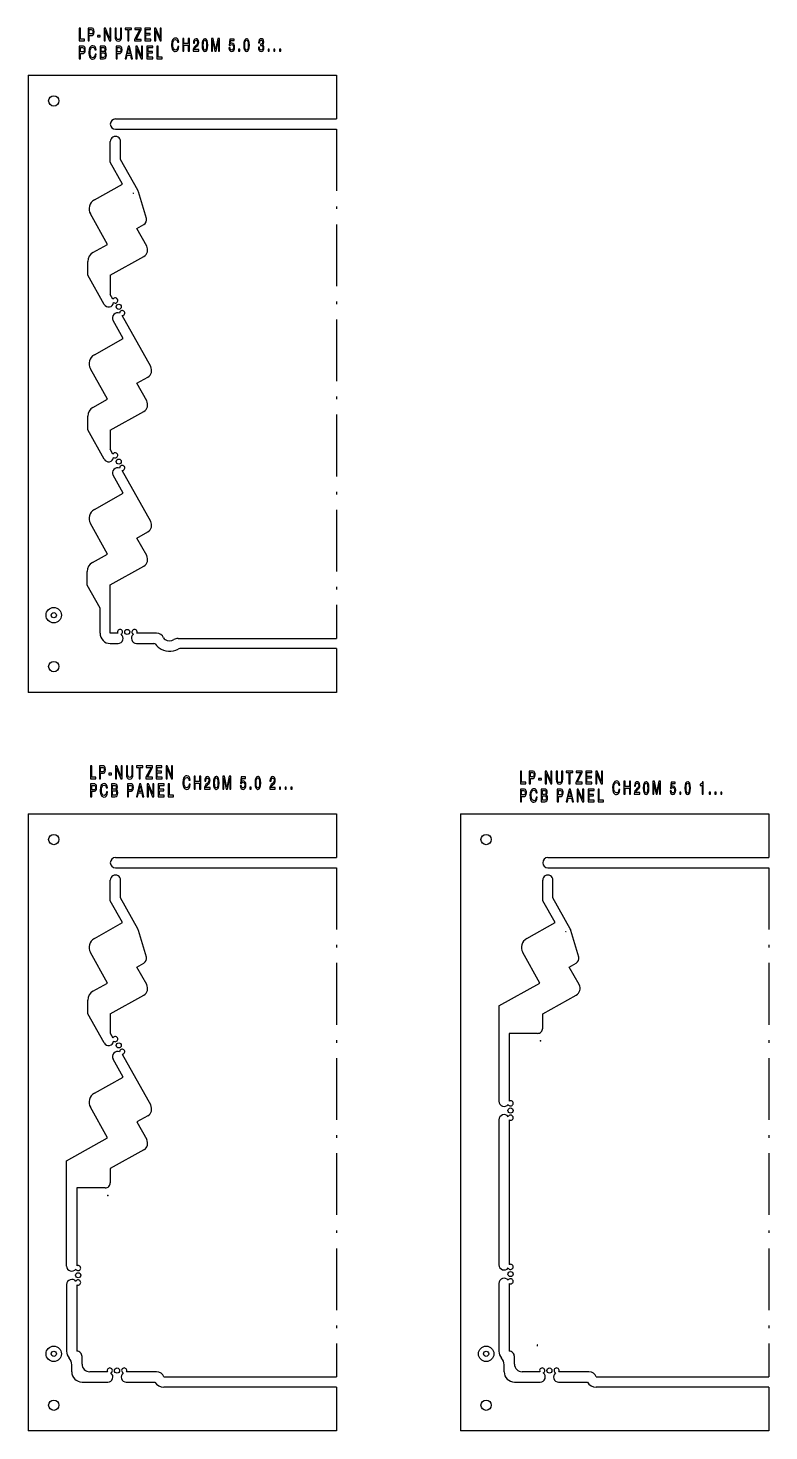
# Model space of a CAD drawing. Extents: x 42 to 318, y 14 to 287.
# Drawn here: x 42.1 to 186.1, y 14.2 to 287 of the extents above; entities that cross this region are included whole.
import ezdxf

# ---------------------------------------------------------------- set-up
doc = ezdxf.new("R2010")
doc.units = 0
doc.linetypes.add('DASHDOT', pattern=[18.5, 12, -3, 0.5, -3])
doc.layers.get('0').update_dxf_attribs({"linetype": 'CONTINUOUS'})

msp = doc.modelspace()

# ---------------------------------------------------------------- linework, layer by layer
at = {"color": 7}
for p, q in [((42.050354, 277.835876), (102.050354, 277.835876)), ((42.050354, 277.835876), (42.050354, 157.835861)), ((59.050354, 269.335876), (102.050354, 269.335876)), ((59.050354, 267.335876), (102.050354, 267.335876)), ((58.050354, 260.947144), (58.050354, 264.935852)), ((60.050354, 261.469025), (60.050354, 264.935852)), ((60.445038, 256.671112), (58.050354, 260.947144)), ((63.419769, 255.452484), (60.050354, 261.469025)), ((54.941765, 253.589127), (60.445038, 256.671112)), ((65.056664, 249.973953), (63.551102, 255.139297)), ((57.496643, 244.933929), (54.174019, 250.866882)), ((63.202866, 248.047455), (64.585236, 248.821625)), ((65.122353, 244.619965), (63.202866, 248.047455)), ((54.67942, 243.356201), (57.496643, 244.933929)), ((53.65667, 238.954361), (53.65667, 241.611206)), ((58.050354, 238.940247), (64.546539, 242.578308)), ((56.837173, 233.275146), (53.65667, 238.954361)), ((58.050354, 238.940247), (58.050354, 235.202026)), ((58.56604, 234.281189), (58.050354, 235.202026)), ((60.556625, 226.633606), (58.596214, 230.134155)), ((65.903549, 221.179123), (60.357338, 231.082611)), ((54.941765, 223.489136), (60.556625, 226.633606)), ((57.496643, 214.833923), (54.174019, 220.766891)), ((63.202866, 217.947464), (65.327736, 219.137451)), ((65.122353, 214.519974), (63.202866, 217.947464)), ((54.67942, 213.256195), (57.496643, 214.833923)), ((53.65667, 208.85437), (53.65667, 211.511215)), ((58.050354, 208.840256), (64.546539, 212.478302)), ((56.837173, 203.175156), (53.65667, 208.85437)), ((58.050354, 208.840256), (58.050354, 205.10202)), ((58.56604, 204.181198), (58.050354, 205.10202)), ((60.556625, 196.5336), (58.596214, 200.034164)), ((65.903549, 191.079132), (60.357338, 200.982605)), ((54.941765, 193.38913), (60.556625, 196.5336)), ((57.496643, 184.733917), (54.174019, 190.666901)), ((63.202866, 187.847473), (65.327736, 189.037445)), ((65.122353, 184.419983), (63.202866, 187.847473)), ((54.567833, 183.093704), (57.496643, 184.733917)), ((53.545074, 178.691864), (53.545074, 181.348724)), ((58.050354, 178.740265), (64.546539, 182.378296)), ((56.050354, 174.218384), (53.545074, 178.691864)), ((58.050354, 169.335861), (58.050354, 178.740265)), ((56.050354, 169.335861), (56.050354, 174.218384)), ((59.517342, 169.335861), (58.050354, 169.335861)), ((67.050354, 169.335861), (63.183365, 169.335861)), ((58.050354, 167.335861), (59.550354, 167.335861)), ((63.150352, 167.335861), (66.485413, 167.335861)), ((71.232666, 168.335861), (102.050354, 168.335861)), ((102.050354, 166.335861), (71.574348, 166.335861)), ((102.050354, 157.835861), (42.050354, 157.835861)), ((42.050346, 134.215271), (102.050346, 134.215271)), ((42.050346, 134.215271), (42.050346, 14.215263)), ((126.138229, 134.215271), (186.138229, 134.215271)), ((126.138229, 134.215271), (126.138229, 14.215263)), ((59.050346, 125.715263), (102.050346, 125.715263)), ((143.138229, 125.715263), (186.138229, 125.715263)), ((59.050346, 123.715263), (102.050346, 123.715263)), ((143.138229, 123.715263), (186.138229, 123.715263)), ((58.050346, 117.326523), (58.050346, 121.315262)), ((60.050346, 117.848419), (60.050346, 121.315262)), ((142.138229, 117.326523), (142.138229, 121.315262)), ((144.138229, 117.848419), (144.138229, 121.315262)), ((60.44503, 113.050507), (58.050346, 117.326523)), ((63.419765, 111.831879), (60.050346, 117.848419)), ((144.532913, 113.050507), (142.138229, 117.326523)), ((147.507645, 111.831879), (144.138229, 117.848419)), ((54.941765, 109.968521), (60.44503, 113.050507)), ((139.029648, 109.968521), (144.532913, 113.050507)), ((65.056656, 106.353348), (63.551098, 111.518692)), ((149.144531, 106.353348), (147.638977, 111.518692)), ((57.496639, 101.313316), (54.174015, 107.246292)), ((141.584518, 101.313316), (138.261902, 107.246292)), ((63.202862, 104.426865), (64.585228, 105.201027)), ((65.122345, 100.999374), (63.202862, 104.426865)), ((147.290741, 104.426865), (148.673111, 105.201027)), ((149.210236, 100.999374), (147.290741, 104.426865)), ((54.67942, 99.735596), (57.496639, 101.313316)), ((133.638229, 96.863174), (141.584518, 101.313316)), ((58.050346, 95.319656), (64.546539, 98.957695)), ((142.138229, 95.319656), (148.634415, 98.957695)), ((53.656662, 95.333755), (53.656662, 97.990608)), ((133.638229, 96.863174), (133.638229, 78.318924)), ((56.837173, 89.654549), (53.656662, 95.333755)), ((58.050346, 95.319656), (58.050346, 91.581421)), ((142.138229, 92.518929), (142.138229, 95.319656)), ((58.050346, 91.581421), (58.566032, 90.660591)), ((141.138229, 91.518929), (135.638229, 91.518929)), ((135.638229, 91.518929), (135.638229, 78.351936)), ((60.35733, 87.461998), (65.903549, 77.558525)), ((60.556622, 83.012993), (58.59621, 86.513565)), ((54.941765, 79.868523), (60.556622, 83.012993)), ((57.496639, 71.213318), (54.174015, 77.146286)), ((65.327728, 75.516846), (63.202862, 74.326859)), ((63.202862, 74.326859), (65.122345, 70.899368)), ((133.638229, 74.718925), (133.638229, 46.515263)), ((135.638229, 74.685913), (135.638229, 46.548279)), ((49.550346, 66.763176), (57.496639, 71.213318)), ((64.546539, 68.857697), (58.050346, 65.21965)), ((49.550346, 46.281418), (49.550346, 66.763176)), ((58.050346, 65.21965), (58.050346, 62.481419)), ((57.050346, 61.481419), (51.550346, 61.481419)), ((51.550346, 61.481419), (51.550346, 46.31443)), ((49.550346, 42.681419), (49.550346, 29.715263)), ((51.550346, 42.648407), (51.550346, 29.715263)), ((133.638229, 42.915264), (133.638229, 29.715263)), ((135.638229, 42.882248), (135.638229, 29.715263)), ((52.550346, 27.215263), (52.550346, 28.715263)), ((136.638229, 27.215263), (136.638229, 28.715263)), ((50.550346, 25.715263), (50.550346, 27.069511)), ((57.517334, 25.715263), (54.050346, 25.715263)), ((67.050346, 25.715263), (61.183357, 25.715263)), ((68.464561, 24.715263), (102.050346, 24.715263)), ((134.638229, 25.715263), (134.638229, 27.069511)), ((141.605225, 25.715263), (138.138229, 25.715263)), ((151.138229, 25.715263), (145.27124, 25.715263)), ((152.552444, 24.715263), (186.138229, 24.715263)), ((52.550346, 23.715263), (57.550346, 23.715263)), ((61.150345, 23.715263), (66.732513, 23.715263)), ((102.050346, 22.715263), (68.464561, 22.715263)), ((136.638229, 23.715263), (141.638229, 23.715263)), ((145.23822, 23.715263), (150.820389, 23.715263)), ((186.138229, 22.715263), (152.552444, 22.715263)), ((102.050346, 14.215263), (42.050346, 14.215263)), ((186.138229, 14.215263), (126.138229, 14.215263))]:
    msp.add_line(p, q, dxfattribs=at)
at = {"color": 7, "linetype": 'DASHDOT'}
for p, q in [((102.050354, 277.835876), (102.050354, 269.335876)), ((102.050354, 267.335876), (102.050354, 168.335861)), ((102.050354, 166.335861), (102.050354, 157.835861)), ((102.050346, 134.215271), (102.050346, 125.715263)), ((186.138229, 134.215271), (186.138229, 125.715263)), ((102.050346, 123.715263), (102.050346, 24.715263)), ((186.138229, 123.715263), (186.138229, 24.715263)), ((102.050346, 22.715263), (102.050346, 14.215263)), ((186.138229, 22.715263), (186.138229, 14.215263))]:
    msp.add_line(p, q, dxfattribs=at)
at = {"color": 7}
for points in [[(52.019104, 284.50647), (53.051964, 284.50647), (53.051964, 284.822876), (52.242851, 284.822876), (52.242851, 287.00647), (52.019104, 287.00647)], [(53.728249, 284.50647), (53.949738, 284.50647), (53.949738, 285.560028), (54.284229, 285.560028), (54.505718, 285.573914), (54.682003, 285.660858), (54.83569, 285.911194), (54.889931, 286.283234), (54.874111, 286.488403), (54.83569, 286.66571), (54.770145, 286.808289), (54.684265, 286.912598), (54.517017, 286.989075), (54.327171, 287.00647), (53.728249, 287.00647)], [(53.949738, 285.862518), (53.949738, 286.7005), (54.336212, 286.7005), (54.483116, 286.676147), (54.58482, 286.606598), (54.645844, 286.477966), (54.666183, 286.283234), (54.645844, 286.078094), (54.582561, 285.949432), (54.474075, 285.879913), (54.320389, 285.862518)], [(56.854988, 284.50647), (57.065174, 284.50647), (57.065174, 286.5336), (57.126198, 286.349304), (57.901405, 284.50647), (58.140976, 284.50647), (58.140976, 287.00647), (57.930786, 287.00647), (57.930786, 284.97934), (57.856205, 285.191437), (57.096817, 287.00647), (56.854988, 287.00647)], [(58.977726, 285.455719), (59.013889, 285.007172), (59.12915, 284.690765), (59.319, 284.502991), (59.587948, 284.43692), (59.872719, 284.502991), (60.080647, 284.694244), (60.207214, 285.010651), (60.250153, 285.455719), (60.250153, 287.00647), (60.028664, 287.00647), (60.028664, 285.45224), (60.001545, 285.14624), (59.924702, 284.934143), (59.795876, 284.805481), (59.612808, 284.763763), (59.427483, 284.805481), (59.29866, 284.930664), (59.221817, 285.14624), (59.199215, 285.45224), (59.199215, 287.00647), (58.977726, 287.00647)], [(61.448521, 284.50647), (61.670006, 284.50647), (61.670006, 286.703979), (62.183048, 286.703979), (62.183048, 287.00647), (60.935482, 287.00647), (60.935482, 286.703979), (61.448521, 286.703979)], [(62.768929, 284.50647), (64.018753, 284.50647), (64.018753, 284.812439), (63.044659, 284.812439), (64.018753, 286.693542), (64.018753, 287.00647), (62.834473, 287.00647), (62.834473, 286.710907), (63.763367, 286.710907), (62.768929, 284.788116)], [(64.731201, 284.50647), (65.908707, 284.50647), (65.908707, 284.819397), (64.950432, 284.819397), (64.950432, 285.657379), (65.818306, 285.657379), (65.818306, 285.949432), (64.950432, 285.949432), (64.950432, 286.697021), (65.890625, 286.697021), (65.890625, 287.00647), (64.731201, 287.00647)], [(66.673134, 284.50647), (66.883324, 284.50647), (66.883324, 286.5336), (66.944344, 286.349304), (67.719559, 284.50647), (67.959122, 284.50647), (67.959122, 287.00647), (67.74894, 287.00647), (67.74894, 284.97934), (67.674355, 285.191437), (66.914963, 287.00647), (66.673134, 287.00647)], [(55.557178, 285.288818), (56.104118, 285.288818), (56.104118, 285.563507), (55.557178, 285.563507)], [(71.15593, 283.434845), (71.115242, 283.14624), (71.018059, 282.927185), (70.873413, 282.788116), (70.692612, 282.739441), (70.480164, 282.80896), (70.317436, 283.010651), (70.211212, 283.330536), (70.175049, 283.751251), (70.208954, 284.182404), (70.310654, 284.502289), (70.473381, 284.7005), (70.69487, 284.77002), (70.862114, 284.73526), (70.995461, 284.63443), (71.08812, 284.474487), (71.142365, 284.255432), (71.359337, 284.255432), (71.293793, 284.592712), (71.15593, 284.850006), (70.957039, 285.013428), (70.703911, 285.07254), (70.536659, 285.048187), (70.389755, 284.982117), (70.152451, 284.724823), (70.001022, 284.321503), (69.949043, 283.792969), (69.960342, 283.487), (69.998764, 283.21579), (70.145668, 282.791595), (70.249634, 282.638611), (70.376198, 282.527344), (70.518585, 282.461273), (70.681305, 282.43692), (70.952515, 282.50647), (71.167229, 282.704651), (71.309608, 283.021088), (71.370636, 283.434845)], [(72.130547, 282.50647), (72.352028, 282.50647), (72.352028, 283.678223), (73.195045, 283.678223), (73.195045, 282.50647), (73.416534, 282.50647), (73.416534, 285.00647), (73.195045, 285.00647), (73.195045, 283.980743), (72.352028, 283.980743), (72.352028, 285.00647), (72.130547, 285.00647)], [(74.160622, 282.50647), (75.23642, 282.50647), (75.23642, 282.805481), (74.386627, 282.805481), (74.431831, 282.961975), (74.510933, 283.101044), (74.764061, 283.351379), (74.897408, 283.455719), (75.04657, 283.605225), (75.152794, 283.779083), (75.213821, 283.980743), (75.23642, 284.217194), (75.197998, 284.509247), (75.094032, 284.738739), (74.929047, 284.884766), (74.718857, 284.93692), (74.501892, 284.877808), (74.336906, 284.714386), (74.230682, 284.450134), (74.194519, 284.102448), (74.194519, 284.060699), (74.400192, 284.060699), (74.400192, 284.088531), (74.420532, 284.324982), (74.48381, 284.49881), (74.580994, 284.610077), (74.709824, 284.648346), (74.838646, 284.617035), (74.938087, 284.526642), (74.999107, 284.391022), (75.021713, 284.220642), (74.962952, 283.92511), (74.791183, 283.702576), (74.657837, 283.591309), (74.436348, 283.372253), (74.280403, 283.139282), (74.190002, 282.864594), (74.160622, 282.527344)], [(75.908188, 283.685181), (75.942085, 283.139282), (76.046051, 282.749878), (76.215561, 282.513428), (76.450607, 282.43692), (76.683395, 282.513428), (76.855164, 282.749878), (76.959122, 283.139282), (76.995285, 283.685181), (76.959122, 284.2276), (76.855164, 284.617035), (76.683395, 284.853485), (76.574913, 284.916077), (76.450607, 284.93692), (76.215561, 284.856964), (76.046051, 284.617035), (75.942085, 284.2276)], [(76.125153, 283.685181), (76.143234, 284.109406), (76.199738, 284.411896), (76.301437, 284.589233), (76.450607, 284.651825), (76.59977, 284.589233), (76.701477, 284.411896), (76.75798, 284.109406), (76.776054, 283.685181), (76.75798, 283.257507), (76.701477, 282.958496), (76.59977, 282.777679), (76.450607, 282.722046), (76.301437, 282.777679), (76.199738, 282.958496), (76.140976, 283.257507)], [(77.949562, 284.637909), (77.985725, 284.418854), (78.394798, 282.50647), (78.602722, 282.50647), (79.020844, 284.418854), (79.059265, 284.637909), (79.059265, 282.50647), (79.273972, 282.50647), (79.273972, 285.00647), (78.957558, 285.00647), (78.539444, 283.094086), (78.503281, 282.888947), (78.464859, 283.094086), (78.062569, 285.00647), (77.746155, 285.00647), (77.746155, 282.50647), (77.949562, 282.50647)], [(81.128281, 283.135803), (81.178009, 282.847229), (81.291008, 282.628174), (81.453735, 282.489075), (81.659401, 282.43692), (81.887672, 282.499512), (82.063957, 282.669891), (82.179222, 282.941101), (82.219902, 283.288818), (82.18148, 283.615662), (82.072998, 283.865997), (81.905754, 284.029419), (81.686523, 284.088531), (81.517014, 284.046814), (81.383675, 283.932068), (81.446953, 284.582275), (82.134018, 284.582275), (82.134018, 284.867401), (81.297791, 284.867401), (81.173485, 283.58783), (81.354294, 283.58783), (81.485374, 283.751251), (81.652618, 283.810364), (81.797272, 283.772125), (81.905754, 283.664337), (81.975815, 283.493958), (82.000671, 283.271423), (81.973557, 283.052368), (81.903488, 282.881989), (81.792747, 282.7742), (81.65036, 282.735962), (81.530579, 282.760284), (81.437912, 282.840271), (81.37011, 282.965454), (81.336212, 283.135803)], [(84.00415, 283.685181), (84.038055, 283.139282), (84.142014, 282.749878), (84.311523, 282.513428), (84.54657, 282.43692), (84.779358, 282.513428), (84.951126, 282.749878), (85.055092, 283.139282), (85.091255, 283.685181), (85.055092, 284.2276), (84.951126, 284.617035), (84.779358, 284.853485), (84.670876, 284.916077), (84.54657, 284.93692), (84.311523, 284.856964), (84.142014, 284.617035), (84.038055, 284.2276)], [(84.221123, 283.685181), (84.239197, 284.109406), (84.2957, 284.411896), (84.397408, 284.589233), (84.54657, 284.651825), (84.69574, 284.589233), (84.79744, 284.411896), (84.853943, 284.109406), (84.872025, 283.685181), (84.853943, 283.257507), (84.79744, 282.958496), (84.69574, 282.777679), (84.54657, 282.722046), (84.397408, 282.777679), (84.2957, 282.958496), (84.236938, 283.257507)], [(86.83934, 283.264465), (86.83934, 283.24707), (86.875504, 282.909821), (86.98172, 282.655975), (87.148972, 282.496033), (87.368195, 282.43692), (87.603249, 282.492554), (87.779533, 282.649017), (87.89254, 282.888947), (87.93322, 283.205353), (87.915138, 283.410492), (87.867676, 283.577393), (87.786316, 283.706055), (87.677826, 283.799927), (87.824738, 283.987701), (87.874458, 284.286713), (87.840561, 284.557922), (87.74337, 284.763062), (87.582909, 284.891724), (87.368195, 284.93692), (87.164795, 284.881287), (87.00885, 284.724823), (86.909401, 284.477966), (86.875504, 284.154602), (86.875504, 284.137207), (87.076645, 284.137207), (87.094727, 284.359741), (87.15123, 284.519684), (87.246155, 284.617035), (87.379501, 284.651825), (87.497025, 284.623993), (87.585167, 284.550964), (87.637146, 284.43277), (87.657486, 284.272827), (87.637146, 284.09549), (87.578384, 283.980743), (87.476685, 283.914673), (87.336555, 283.897278), (87.268753, 283.900757), (87.268753, 283.626068), (87.38176, 283.633026), (87.524147, 283.601746), (87.628113, 283.51828), (87.691391, 283.38269), (87.713989, 283.205353), (87.689133, 283.003693), (87.625847, 282.854187), (87.519623, 282.760284), (87.38176, 282.729004), (87.239372, 282.763763), (87.135406, 282.864594), (87.06987, 283.034973), (87.045006, 283.264465)], [(52.019104, 281.00647), (52.240593, 281.00647), (52.240593, 282.060028), (52.575085, 282.060028), (52.796574, 282.073914), (52.972858, 282.160858), (53.126545, 282.411194), (53.180786, 282.783234), (53.164967, 282.988403), (53.126545, 283.16571), (53.061001, 283.308289), (52.975121, 283.412598), (52.807873, 283.489075), (52.618027, 283.50647), (52.019104, 283.50647)], [(52.240593, 282.362518), (52.240593, 283.2005), (52.627068, 283.2005), (52.773972, 283.176147), (52.875675, 283.106598), (52.936699, 282.977966), (52.957039, 282.783234), (52.936699, 282.578094), (52.873417, 282.449432), (52.764931, 282.379913), (52.611244, 282.362518)], [(55.079777, 281.934845), (55.039097, 281.64624), (54.941914, 281.427185), (54.797268, 281.288116), (54.616463, 281.239441), (54.404015, 281.30896), (54.241287, 281.510651), (54.135063, 281.830536), (54.098904, 282.251251), (54.132805, 282.682404), (54.234509, 283.002289), (54.397232, 283.2005), (54.618721, 283.27002), (54.785969, 283.23526), (54.919312, 283.13443), (55.011974, 282.974487), (55.066219, 282.755432), (55.283188, 282.755432), (55.217644, 283.092712), (55.079777, 283.350006), (54.88089, 283.513428), (54.627762, 283.57254), (54.460514, 283.548187), (54.31361, 283.482117), (54.076302, 283.224823), (53.924877, 282.821503), (53.872894, 282.292969), (53.884193, 281.987), (53.922615, 281.71579), (54.069519, 281.291595), (54.173485, 281.138611), (54.300049, 281.027344), (54.442436, 280.961273), (54.60516, 280.93692), (54.876369, 281.00647), (55.09108, 281.204651), (55.233463, 281.521088), (55.294487, 281.934845)], [(56.054398, 281.00647), (56.743721, 281.00647), (56.974251, 281.058624), (57.146015, 281.211609), (57.254501, 281.44458), (57.292923, 281.754028), (57.270321, 281.976563), (57.209297, 282.1539), (57.112114, 282.282562), (56.983292, 282.35556), (57.082733, 282.442505), (57.157318, 282.564178), (57.200256, 282.713715), (57.21608, 282.89798), (57.182178, 283.162231), (57.087254, 283.353485), (56.929047, 283.468231), (56.70982, 283.50647), (56.054398, 283.50647)], [(56.275883, 282.45639), (56.275883, 283.221344), (56.680439, 283.221344), (56.818302, 283.197021), (56.915489, 283.127472), (56.974251, 283.012726), (56.994591, 282.849304), (56.971989, 282.671967), (56.910969, 282.546814), (56.807003, 282.477264), (56.662357, 282.45639)], [(56.275883, 281.30896), (56.275883, 282.178223), (56.698521, 282.178223), (56.858986, 282.1539), (56.974251, 282.077393), (57.042053, 281.945282), (57.066914, 281.757507), (57.044312, 281.562805), (56.978771, 281.423706), (56.870285, 281.336792), (56.723381, 281.30896)], [(59.169834, 281.00647), (59.391323, 281.00647), (59.391323, 282.060028), (59.725815, 282.060028), (59.947304, 282.073914), (60.123589, 282.160858), (60.277275, 282.411194), (60.331516, 282.783234), (60.315697, 282.988403), (60.277275, 283.16571), (60.211731, 283.308289), (60.125847, 283.412598), (59.958603, 283.489075), (59.768757, 283.50647), (59.169834, 283.50647)], [(59.391323, 282.362518), (59.391323, 283.2005), (59.777794, 283.2005), (59.924702, 283.176147), (60.026405, 283.106598), (60.087425, 282.977966), (60.107769, 282.783234), (60.087425, 282.578094), (60.024147, 282.449432), (59.915661, 282.379913), (59.761974, 282.362518)], [(60.91288, 281.00647), (61.141148, 281.00647), (61.315174, 281.754028), (61.954777, 281.754028), (62.126545, 281.00647), (62.366112, 281.00647), (61.76041, 283.50647), (61.516319, 283.50647)], [(61.382977, 282.046112), (61.638367, 283.148346), (61.889236, 282.046112)], [(63.031097, 281.00647), (63.241287, 281.00647), (63.241287, 283.0336), (63.302307, 282.849304), (64.077515, 281.00647), (64.317085, 281.00647), (64.317085, 283.50647), (64.106903, 283.50647), (64.106903, 281.47934), (64.032318, 281.691437), (63.272926, 283.50647), (63.031097, 283.50647)], [(65.16288, 281.00647), (66.340385, 281.00647), (66.340385, 281.319397), (65.382111, 281.319397), (65.382111, 282.157379), (66.249977, 282.157379), (66.249977, 282.449432), (65.382111, 282.449432), (65.382111, 283.197021), (66.322304, 283.197021), (66.322304, 283.50647), (65.16288, 283.50647)], [(67.107071, 281.00647), (68.139931, 281.00647), (68.139931, 281.322876), (67.330818, 281.322876), (67.330818, 283.50647), (67.107071, 283.50647)], [(83.004677, 282.50647), (83.230682, 282.50647), (83.230682, 282.885468), (83.004677, 282.885468)], [(88.72477, 282.50647), (88.950775, 282.50647), (88.950775, 282.885468), (88.72477, 282.885468)], [(89.844032, 282.50647), (90.070038, 282.50647), (90.070038, 282.885468), (89.844032, 282.885468)], [(90.963295, 282.50647), (91.189301, 282.50647), (91.189301, 282.885468), (90.963295, 282.885468)], [(54.224373, 141.035858), (55.257233, 141.035858), (55.257233, 141.352264), (54.44812, 141.352264), (54.44812, 143.535858), (54.224373, 143.535858)], [(55.933517, 141.035858), (56.155006, 141.035858), (56.155006, 142.089401), (56.489498, 142.089401), (56.710987, 142.103317), (56.887272, 142.190247), (57.040958, 142.440582), (57.0952, 142.812637), (57.07938, 143.017776), (57.040958, 143.195114), (56.975414, 143.337662), (56.889534, 143.441971), (56.722286, 143.518478), (56.53244, 143.535858), (55.933517, 143.535858)], [(56.155006, 142.391907), (56.155006, 143.229874), (56.541481, 143.229874), (56.688385, 143.205536), (56.790089, 143.136002), (56.851112, 143.007339), (56.871452, 142.812637), (56.851112, 142.607483), (56.78783, 142.478836), (56.679344, 142.409286), (56.525658, 142.391907)], [(57.762447, 141.818192), (58.309387, 141.818192), (58.309387, 142.09288), (57.762447, 142.09288)], [(59.060257, 141.035858), (59.270443, 141.035858), (59.270443, 143.062973), (59.331467, 142.878693), (60.106674, 141.035858), (60.346245, 141.035858), (60.346245, 143.535858), (60.136055, 143.535858), (60.136055, 141.508743), (60.061474, 141.72084), (59.302086, 143.535858), (59.060257, 143.535858)], [(61.182995, 141.985092), (61.219158, 141.53656), (61.334419, 141.220139), (61.524269, 141.032379), (61.793217, 140.966324), (62.077988, 141.032379), (62.285915, 141.223618), (62.412483, 141.540024), (62.455421, 141.985092), (62.455421, 143.535858), (62.233932, 143.535858), (62.233932, 141.981613), (62.206814, 141.675629), (62.129971, 141.463531), (62.001144, 141.334885), (61.818077, 141.293167), (61.632751, 141.334885), (61.503929, 141.460052), (61.427086, 141.675629), (61.404484, 141.981613), (61.404484, 143.535858), (61.182995, 143.535858)], [(63.65379, 141.035858), (63.875275, 141.035858), (63.875275, 143.233353), (64.388313, 143.233353), (64.388313, 143.535858), (63.140751, 143.535858), (63.140751, 143.233353), (63.65379, 143.233353)], [(64.974197, 141.035858), (66.224022, 141.035858), (66.224022, 141.341843), (65.249931, 141.341843), (66.224022, 143.222931), (66.224022, 143.535858), (65.039742, 143.535858), (65.039742, 143.240311), (65.968636, 143.240311), (64.974197, 141.317505)], [(66.93647, 141.035858), (68.113976, 141.035858), (68.113976, 141.348785), (67.155701, 141.348785), (67.155701, 142.186768), (68.023575, 142.186768), (68.023575, 142.478836), (67.155701, 142.478836), (67.155701, 143.226395), (68.095894, 143.226395), (68.095894, 143.535858), (66.93647, 143.535858)], [(68.878403, 141.035858), (69.088593, 141.035858), (69.088593, 143.062973), (69.149612, 142.878693), (69.92482, 141.035858), (70.164391, 141.035858), (70.164391, 143.535858), (69.954208, 143.535858), (69.954208, 141.508743), (69.879623, 141.72084), (69.120232, 143.535858), (68.878403, 143.535858)], [(137.812256, 140.035858), (138.845108, 140.035858), (138.845108, 140.352264), (138.036011, 140.352264), (138.036011, 142.535858), (137.812256, 142.535858)], [(139.521393, 140.035858), (139.742889, 140.035858), (139.742889, 141.089401), (140.077377, 141.089401), (140.298874, 141.103317), (140.475159, 141.190247), (140.628845, 141.440582), (140.68309, 141.812637), (140.667267, 142.017776), (140.628845, 142.195114), (140.563293, 142.337662), (140.477417, 142.441971), (140.310165, 142.518478), (140.120316, 142.535858), (139.521393, 142.535858)], [(139.742889, 141.391907), (139.742889, 142.229874), (140.129364, 142.229874), (140.276276, 142.205536), (140.377975, 142.136002), (140.438995, 142.007339), (140.459335, 141.812637), (140.438995, 141.607483), (140.375717, 141.478836), (140.267227, 141.409286), (140.113541, 141.391907)], [(142.648132, 140.035858), (142.858322, 140.035858), (142.858322, 142.062973), (142.919342, 141.878693), (143.694565, 140.035858), (143.934128, 140.035858), (143.934128, 142.535858), (143.723938, 142.535858), (143.723938, 140.508743), (143.649353, 140.72084), (142.889969, 142.535858), (142.648132, 142.535858)], [(144.770874, 140.985092), (144.807037, 140.53656), (144.922302, 140.220139), (145.112152, 140.032379), (145.381104, 139.966324), (145.665878, 140.032379), (145.873795, 140.223618), (146.000366, 140.540024), (146.043304, 140.985092), (146.043304, 142.535858), (145.821823, 142.535858), (145.821823, 140.981613), (145.794693, 140.675629), (145.71785, 140.463531), (145.589035, 140.334885), (145.40596, 140.293167), (145.220642, 140.334885), (145.091812, 140.460052), (145.014969, 140.675629), (144.992371, 140.981613), (144.992371, 142.535858), (144.770874, 142.535858)], [(147.241669, 140.035858), (147.463165, 140.035858), (147.463165, 142.233353), (147.976196, 142.233353), (147.976196, 142.535858), (146.728638, 142.535858), (146.728638, 142.233353), (147.241669, 142.233353)], [(148.562088, 140.035858), (149.811905, 140.035858), (149.811905, 140.341843), (148.837814, 140.341843), (149.811905, 142.222931), (149.811905, 142.535858), (148.627625, 142.535858), (148.627625, 142.240311), (149.556519, 142.240311), (148.562088, 140.317505)], [(150.524353, 140.035858), (151.701859, 140.035858), (151.701859, 140.348785), (150.743591, 140.348785), (150.743591, 141.186768), (151.61145, 141.186768), (151.61145, 141.478836), (150.743591, 141.478836), (150.743591, 142.226395), (151.683777, 142.226395), (151.683777, 142.535858), (150.524353, 142.535858)], [(152.466293, 140.035858), (152.676483, 140.035858), (152.676483, 142.062973), (152.737503, 141.878693), (153.512711, 140.035858), (153.752274, 140.035858), (153.752274, 142.535858), (153.542084, 142.535858), (153.542084, 140.508743), (153.467499, 140.72084), (152.708115, 142.535858), (152.466293, 142.535858)], [(54.224373, 137.535858), (54.445862, 137.535858), (54.445862, 138.589401), (54.780354, 138.589401), (55.001842, 138.603317), (55.178127, 138.690247), (55.331814, 138.940582), (55.386055, 139.312637), (55.370235, 139.517776), (55.331814, 139.695114), (55.26627, 139.837662), (55.180389, 139.941971), (55.013142, 140.018478), (54.823296, 140.035858), (54.224373, 140.035858)], [(54.445862, 138.891907), (54.445862, 139.729874), (54.832336, 139.729874), (54.97924, 139.705536), (55.080944, 139.636002), (55.141968, 139.507339), (55.162308, 139.312637), (55.141968, 139.107483), (55.078686, 138.978836), (54.9702, 138.909286), (54.816513, 138.891907)], [(57.285046, 138.464233), (57.244366, 138.175629), (57.147182, 137.956589), (57.002537, 137.817505), (56.821732, 137.768814), (56.609283, 137.838364), (56.446556, 138.040024), (56.340332, 138.359924), (56.304173, 138.78064), (56.338074, 139.211792), (56.439777, 139.531693), (56.602501, 139.729874), (56.82399, 139.799423), (56.991238, 139.764648), (57.12458, 139.663818), (57.217243, 139.503876), (57.271488, 139.284821), (57.488457, 139.284821), (57.422913, 139.622086), (57.285046, 139.879395), (57.086159, 140.042816), (56.833031, 140.101929), (56.665783, 140.077576), (56.518879, 140.01152), (56.28157, 139.754211), (56.130146, 139.350876), (56.078163, 138.822372), (56.089462, 138.516388), (56.127884, 138.245178), (56.274788, 137.820984), (56.378754, 137.667984), (56.505318, 137.556717), (56.647705, 137.490662), (56.810429, 137.466324), (57.081638, 137.535858), (57.296349, 137.734055), (57.438732, 138.050461), (57.499756, 138.464233)], [(58.259666, 137.535858), (58.94899, 137.535858), (59.17952, 137.588013), (59.351284, 137.740997), (59.45977, 137.973969), (59.498192, 138.283417), (59.47559, 138.505951), (59.414566, 138.683289), (59.317383, 138.811935), (59.18856, 138.884949), (59.288002, 138.971878), (59.362587, 139.093582), (59.405525, 139.243088), (59.421349, 139.427368), (59.387447, 139.691635), (59.292522, 139.882874), (59.134315, 139.997604), (58.915089, 140.035858), (58.259666, 140.035858)], [(58.481152, 138.985794), (58.481152, 139.750732), (58.885708, 139.750732), (59.023571, 139.726395), (59.120758, 139.65686), (59.17952, 139.542114), (59.19986, 139.378693), (59.177258, 139.20137), (59.116238, 139.076187), (59.012272, 139.006653), (58.867626, 138.985794)], [(61.375103, 137.535858), (61.596592, 137.535858), (61.596592, 138.589401), (61.931084, 138.589401), (62.152573, 138.603317), (62.328857, 138.690247), (62.482544, 138.940582), (62.536785, 139.312637), (62.520966, 139.517776), (62.482544, 139.695114), (62.417, 139.837662), (62.331116, 139.941971), (62.163872, 140.018478), (61.974026, 140.035858), (61.375103, 140.035858)], [(61.596592, 138.891907), (61.596592, 139.729874), (61.983063, 139.729874), (62.129971, 139.705536), (62.231674, 139.636002), (62.292694, 139.507339), (62.313038, 139.312637), (62.292694, 139.107483), (62.229416, 138.978836), (62.12093, 138.909286), (61.967243, 138.891907)], [(63.118149, 137.535858), (63.346416, 137.535858), (63.520443, 138.283417), (64.160049, 138.283417), (64.33181, 137.535858), (64.571381, 137.535858), (63.965679, 140.035858), (63.721588, 140.035858)], [(63.588245, 138.5755), (63.843636, 139.677719), (64.094505, 138.5755)], [(65.236366, 137.535858), (65.446556, 137.535858), (65.446556, 139.562973), (65.507576, 139.378693), (66.282791, 137.535858), (66.522354, 137.535858), (66.522354, 140.035858), (66.312164, 140.035858), (66.312164, 138.008743), (66.237587, 138.22084), (65.478195, 140.035858), (65.236366, 140.035858)], [(67.368149, 137.535858), (68.545654, 137.535858), (68.545654, 137.848785), (67.587379, 137.848785), (67.587379, 138.686768), (68.455246, 138.686768), (68.455246, 138.978836), (67.587379, 138.978836), (67.587379, 139.726395), (68.527573, 139.726395), (68.527573, 140.035858), (67.368149, 140.035858)], [(69.31234, 137.535858), (70.3452, 137.535858), (70.3452, 137.852264), (69.536087, 137.852264), (69.536087, 140.035858), (69.31234, 140.035858)], [(73.361198, 139.964233), (73.320511, 139.675629), (73.223328, 139.456589), (73.078682, 139.317505), (72.897881, 139.268814), (72.685432, 139.338364), (72.522705, 139.540024), (72.416481, 139.859924), (72.380318, 140.28064), (72.414223, 140.711792), (72.515923, 141.031693), (72.67865, 141.229874), (72.900139, 141.299423), (73.067383, 141.264648), (73.200729, 141.163818), (73.293396, 141.003876), (73.347633, 140.784821), (73.564606, 140.784821), (73.499062, 141.122086), (73.361198, 141.379395), (73.162308, 141.542816), (72.90918, 141.601929), (72.741928, 141.577576), (72.595024, 141.51152), (72.357719, 141.254211), (72.206291, 140.850876), (72.154312, 140.322372), (72.165611, 140.016388), (72.204033, 139.745178), (72.350937, 139.320984), (72.454903, 139.167984), (72.581467, 139.056717), (72.723854, 138.990662), (72.886574, 138.966324), (73.157784, 139.035858), (73.372498, 139.234055), (73.514877, 139.550461), (73.575905, 139.964233)], [(74.335815, 139.035858), (74.557297, 139.035858), (74.557297, 140.207626), (75.400314, 140.207626), (75.400314, 139.035858), (75.621803, 139.035858), (75.621803, 141.535858), (75.400314, 141.535858), (75.400314, 140.510132), (74.557297, 140.510132), (74.557297, 141.535858), (74.335815, 141.535858)], [(76.365891, 139.035858), (77.441689, 139.035858), (77.441689, 139.334885), (76.591896, 139.334885), (76.6371, 139.491348), (76.716202, 139.630432), (76.96933, 139.880783), (77.102676, 139.985092), (77.251839, 140.134613), (77.358063, 140.308456), (77.41909, 140.510132), (77.441689, 140.746567), (77.403267, 141.038635), (77.299301, 141.268127), (77.134315, 141.414154), (76.924126, 141.466324), (76.707161, 141.407211), (76.542175, 141.24379), (76.435951, 140.979523), (76.399788, 140.631821), (76.399788, 140.590103), (76.605453, 140.590103), (76.605453, 140.61792), (76.625801, 140.854355), (76.689079, 141.028214), (76.786263, 141.139481), (76.915085, 141.177719), (77.043915, 141.146423), (77.143356, 141.05603), (77.204376, 140.920425), (77.226982, 140.750046), (77.168221, 140.454498), (76.996452, 140.231964), (76.863106, 140.120697), (76.641617, 139.901642), (76.485672, 139.668686), (76.395271, 139.393997), (76.365891, 139.056717)], [(78.113457, 140.214584), (78.147354, 139.668686), (78.25132, 139.279251), (78.420822, 139.042816), (78.655876, 138.966324), (78.888664, 139.042816), (79.060432, 139.279251), (79.164391, 139.668686), (79.200554, 140.214584), (79.164391, 140.757004), (79.060432, 141.146423), (78.888664, 141.382874), (78.780182, 141.44545), (78.655876, 141.466324), (78.420822, 141.386353), (78.25132, 141.146423), (78.147354, 140.757004)], [(78.330421, 140.214584), (78.348503, 140.638779), (78.405006, 140.941284), (78.506706, 141.118607), (78.655876, 141.181198), (78.805038, 141.118607), (78.906746, 140.941284), (78.963249, 140.638779), (78.981323, 140.214584), (78.963249, 139.786896), (78.906746, 139.487869), (78.805038, 139.307068), (78.655876, 139.251434), (78.506706, 139.307068), (78.405006, 139.487869), (78.346245, 139.786896)], [(80.154831, 141.167297), (80.190994, 140.948242), (80.600067, 139.035858), (80.807999, 139.035858), (81.226112, 140.948242), (81.264534, 141.167297), (81.264534, 139.035858), (81.47924, 139.035858), (81.47924, 141.535858), (81.162827, 141.535858), (80.744713, 139.623474), (80.708549, 139.418335), (80.670128, 139.623474), (80.267838, 141.535858), (79.951424, 141.535858), (79.951424, 139.035858), (80.154831, 139.035858)], [(83.333549, 139.665207), (83.38327, 139.376602), (83.496277, 139.157562), (83.659004, 139.018478), (83.86467, 138.966324), (84.092941, 139.0289), (84.269226, 139.19928), (84.384491, 139.47049), (84.425171, 139.818192), (84.386749, 140.145035), (84.278267, 140.395386), (84.111023, 140.558807), (83.891792, 140.61792), (83.72229, 140.576187), (83.588943, 140.461456), (83.652222, 141.111664), (84.339287, 141.111664), (84.339287, 141.396774), (83.503059, 141.396774), (83.378754, 140.117218), (83.559563, 140.117218), (83.690643, 140.28064), (83.857895, 140.339752), (84.002533, 140.301498), (84.111023, 140.19371), (84.181084, 140.023346), (84.205948, 139.800812), (84.178825, 139.581757), (84.108765, 139.411377), (83.998016, 139.303589), (83.855629, 139.26535), (83.735847, 139.289688), (83.643181, 139.369659), (83.575378, 139.494827), (83.541481, 139.665207)], [(85.209946, 139.035858), (85.435951, 139.035858), (85.435951, 139.414856), (85.209946, 139.414856)], [(86.209419, 140.214584), (86.243324, 139.668686), (86.34729, 139.279251), (86.516792, 139.042816), (86.751839, 138.966324), (86.984627, 139.042816), (87.156395, 139.279251), (87.260361, 139.668686), (87.296524, 140.214584), (87.260361, 140.757004), (87.156395, 141.146423), (86.984627, 141.382874), (86.876144, 141.44545), (86.751839, 141.466324), (86.516792, 141.386353), (86.34729, 141.146423), (86.243324, 140.757004)], [(86.426392, 140.214584), (86.444473, 140.638779), (86.500969, 140.941284), (86.602676, 141.118607), (86.751839, 141.181198), (86.901009, 141.118607), (87.002708, 140.941284), (87.059212, 140.638779), (87.077293, 140.214584), (87.059212, 139.786896), (87.002708, 139.487869), (86.901009, 139.307068), (86.751839, 139.251434), (86.602676, 139.307068), (86.500969, 139.487869), (86.442207, 139.786896)], [(89.062691, 139.035858), (90.138489, 139.035858), (90.138489, 139.334885), (89.288696, 139.334885), (89.3339, 139.491348), (89.413002, 139.630432), (89.66613, 139.880783), (89.799477, 139.985092), (89.948639, 140.134613), (90.054863, 140.308456), (90.115891, 140.510132), (90.138489, 140.746567), (90.100067, 141.038635), (89.996101, 141.268127), (89.831116, 141.414154), (89.620926, 141.466324), (89.403961, 141.407211), (89.238976, 141.24379), (89.132751, 140.979523), (89.096588, 140.631821), (89.096588, 140.590103), (89.302261, 140.590103), (89.302261, 140.61792), (89.322601, 140.854355), (89.38588, 141.028214), (89.483063, 141.139481), (89.611893, 141.177719), (89.740715, 141.146423), (89.840157, 141.05603), (89.901184, 140.920425), (89.923782, 140.750046), (89.865021, 140.454498), (89.693253, 140.231964), (89.559906, 140.120697), (89.338417, 139.901642), (89.182472, 139.668686), (89.092072, 139.393997), (89.062691, 139.056717)], [(90.930038, 139.035858), (91.156052, 139.035858), (91.156052, 139.414856), (90.930038, 139.414856)], [(92.049301, 139.035858), (92.275314, 139.035858), (92.275314, 139.414856), (92.049301, 139.414856)], [(93.168564, 139.035858), (93.394577, 139.035858), (93.394577, 139.414856), (93.168564, 139.414856)], [(141.350327, 140.818192), (141.897263, 140.818192), (141.897263, 141.09288), (141.350327, 141.09288)], [(156.949081, 138.964218), (156.908401, 138.675613), (156.811218, 138.456573), (156.666565, 138.31749), (156.485764, 138.268799), (156.273315, 138.338348), (156.11058, 138.540009), (156.004364, 138.859909), (155.968201, 139.280624), (156.002106, 139.711777), (156.103806, 140.031677), (156.266525, 140.229858), (156.488022, 140.299408), (156.655273, 140.264633), (156.788605, 140.163803), (156.881271, 140.00386), (156.935516, 139.784805), (157.152481, 139.784805), (157.086945, 140.12207), (156.949081, 140.379379), (156.750183, 140.542801), (156.497055, 140.601913), (156.329819, 140.57756), (156.182907, 140.511505), (155.945602, 140.254196), (155.794174, 139.850861), (155.742188, 139.322357), (155.753494, 139.016373), (155.791916, 138.745163), (155.938828, 138.320969), (156.042786, 138.167969), (156.169342, 138.056702), (156.311737, 137.990646), (156.474457, 137.966309), (156.745667, 138.035843), (156.960373, 138.234039), (157.102768, 138.550446), (157.163788, 138.964218)], [(157.923691, 138.035843), (158.145187, 138.035843), (158.145187, 139.207611), (158.98819, 139.207611), (158.98819, 138.035843), (159.209686, 138.035843), (159.209686, 140.535843), (158.98819, 140.535843), (158.98819, 139.510117), (158.145187, 139.510117), (158.145187, 140.535843), (157.923691, 140.535843)], [(159.953766, 138.035843), (161.029572, 138.035843), (161.029572, 138.334869), (160.179779, 138.334869), (160.224976, 138.491333), (160.304077, 138.630417), (160.55722, 138.880768), (160.690552, 138.985077), (160.839722, 139.134598), (160.945953, 139.308441), (161.006973, 139.510117), (161.029572, 139.746552), (160.99115, 140.03862), (160.887192, 140.268112), (160.722198, 140.414139), (160.512009, 140.466309), (160.295044, 140.407196), (160.130051, 140.243774), (160.023834, 139.979507), (159.987671, 139.631805), (159.987671, 139.590088), (160.193344, 139.590088), (160.193344, 139.617905), (160.213684, 139.85434), (160.276962, 140.028198), (160.374146, 140.139465), (160.502975, 140.177704), (160.63179, 140.146408), (160.731247, 140.056015), (160.792267, 139.92041), (160.814865, 139.750031), (160.756104, 139.454483), (160.584335, 139.231949), (160.450989, 139.120682), (160.229507, 138.901627), (160.073563, 138.668671), (159.983154, 138.393982), (159.953766, 138.056702)], [(161.70134, 139.214569), (161.735245, 138.668671), (161.839203, 138.279236), (162.008713, 138.042801), (162.243759, 137.966309), (162.476547, 138.042801), (162.648315, 138.279236), (162.752274, 138.668671), (162.788437, 139.214569), (162.752274, 139.756989), (162.648315, 140.146408), (162.476547, 140.382858), (162.368057, 140.445435), (162.243759, 140.466309), (162.008713, 140.386322), (161.839203, 140.146408), (161.735245, 139.756989)], [(161.918304, 139.214569), (161.936386, 139.638763), (161.992889, 139.941269), (162.094589, 140.118591), (162.243759, 140.181183), (162.392929, 140.118591), (162.494629, 139.941269), (162.551132, 139.638763), (162.569214, 139.214569), (162.551132, 138.78688), (162.494629, 138.487854), (162.392929, 138.307053), (162.243759, 138.251419), (162.094589, 138.307053), (161.992889, 138.487854), (161.934128, 138.78688)], [(163.742706, 140.167282), (163.77887, 139.948227), (164.187958, 138.035843), (164.395874, 138.035843), (164.813995, 139.948227), (164.852417, 140.167282), (164.852417, 138.035843), (165.067123, 138.035843), (165.067123, 140.535843), (164.750717, 140.535843), (164.332596, 138.623459), (164.296432, 138.41832), (164.258011, 138.623459), (163.855713, 140.535843), (163.539307, 140.535843), (163.539307, 138.035843), (163.742706, 138.035843)], [(166.921432, 138.665192), (166.971161, 138.376587), (167.084167, 138.157547), (167.246887, 138.018463), (167.45256, 137.966309), (167.680817, 138.028885), (167.857117, 138.199265), (167.972382, 138.470474), (168.013062, 138.818176), (167.97464, 139.14502), (167.86615, 139.39537), (167.698898, 139.558792), (167.479675, 139.617905), (167.310165, 139.576172), (167.176819, 139.461441), (167.240112, 140.111649), (167.92717, 140.111649), (167.92717, 140.396759), (167.090942, 140.396759), (166.966644, 139.117203), (167.147446, 139.117203), (167.278534, 139.280624), (167.44577, 139.339737), (167.590424, 139.301483), (167.698898, 139.193695), (167.768967, 139.023331), (167.793823, 138.800797), (167.766708, 138.581741), (167.69664, 138.411362), (167.585907, 138.303574), (167.443512, 138.265335), (167.32373, 138.289673), (167.231064, 138.369644), (167.163269, 138.494812), (167.129364, 138.665192)], [(169.797302, 139.214569), (169.831207, 138.668671), (169.935165, 138.279236), (170.104675, 138.042801), (170.339722, 137.966309), (170.57251, 138.042801), (170.744278, 138.279236), (170.848236, 138.668671), (170.884399, 139.214569), (170.848236, 139.756989), (170.744278, 140.146408), (170.57251, 140.382858), (170.464035, 140.445435), (170.339722, 140.466309), (170.104675, 140.386322), (169.935165, 140.146408), (169.831207, 139.756989)], [(170.014267, 139.214569), (170.032349, 139.638763), (170.088852, 139.941269), (170.190552, 140.118591), (170.339722, 140.181183), (170.488892, 140.118591), (170.590591, 139.941269), (170.647095, 139.638763), (170.665176, 139.214569), (170.647095, 138.78688), (170.590591, 138.487854), (170.488892, 138.307053), (170.339722, 138.251419), (170.190552, 138.307053), (170.088852, 138.487854), (170.03009, 138.78688)], [(173.159088, 138.035843), (173.364761, 138.035843), (173.364761, 140.466309), (173.211075, 140.466309), (173.170395, 140.254196), (173.08902, 140.111649), (172.964722, 140.028198), (172.792953, 140.000381), (172.792953, 139.75351), (173.159088, 139.75351)], [(58.481152, 137.838364), (58.481152, 138.707626), (58.90379, 138.707626), (59.064255, 138.683289), (59.17952, 138.606796), (59.247322, 138.474655), (59.272182, 138.286896), (59.24958, 138.092194), (59.18404, 137.95311), (59.075554, 137.86618), (58.92865, 137.838364)], [(137.812256, 136.535858), (138.033737, 136.535858), (138.033737, 137.589401), (138.36824, 137.589401), (138.589722, 137.603317), (138.766006, 137.690247), (138.919693, 137.940582), (138.973938, 138.312637), (138.958115, 138.517776), (138.919693, 138.695114), (138.854156, 138.837662), (138.768265, 138.941971), (138.601028, 139.018478), (138.411179, 139.035858), (137.812256, 139.035858)], [(138.033737, 137.891907), (138.033737, 138.729874), (138.420212, 138.729874), (138.567123, 138.705536), (138.668823, 138.636002), (138.729843, 138.507339), (138.750183, 138.312637), (138.729843, 138.107483), (138.666565, 137.978836), (138.55809, 137.909286), (138.404404, 137.891907)], [(140.872925, 137.464233), (140.832245, 137.175629), (140.735062, 136.956589), (140.590424, 136.817505), (140.409607, 136.768814), (140.197159, 136.838364), (140.034439, 137.040024), (139.928223, 137.359924), (139.892059, 137.78064), (139.925949, 138.211792), (140.027664, 138.531693), (140.190384, 138.729874), (140.41188, 138.799423), (140.579117, 138.764648), (140.712463, 138.663818), (140.80513, 138.503876), (140.859375, 138.284821), (141.07634, 138.284821), (141.010788, 138.622086), (140.872925, 138.879395), (140.674042, 139.042816), (140.420914, 139.101929), (140.253662, 139.077576), (140.106766, 139.01152), (139.869446, 138.754211), (139.718033, 138.350876), (139.666046, 137.822372), (139.677353, 137.516388), (139.715775, 137.245178), (139.862671, 136.820984), (139.966644, 136.667984), (140.093201, 136.556717), (140.23558, 136.490662), (140.398315, 136.466324), (140.669525, 136.535858), (140.884232, 136.734055), (141.026611, 137.050461), (141.087631, 137.464233)], [(141.847549, 136.535858), (142.536865, 136.535858), (142.767395, 136.588013), (142.939163, 136.740997), (143.047653, 136.973969), (143.086075, 137.283417), (143.063477, 137.505951), (143.002457, 137.683289), (142.905273, 137.811935), (142.776443, 137.884949), (142.875885, 137.971878), (142.95047, 138.093582), (142.993408, 138.243088), (143.009232, 138.427368), (142.975327, 138.691635), (142.880402, 138.882874), (142.722198, 138.997604), (142.502975, 139.035858), (141.847549, 139.035858)], [(142.069031, 137.985794), (142.069031, 138.750732), (142.473587, 138.750732), (142.61145, 138.726395), (142.708633, 138.65686), (142.767395, 138.542114), (142.787735, 138.378693), (142.765137, 138.20137), (142.704117, 138.076187), (142.600159, 138.006653), (142.455505, 137.985794)], [(142.069031, 136.838364), (142.069031, 137.707626), (142.491669, 137.707626), (142.65213, 137.683289), (142.767395, 137.606796), (142.835205, 137.474655), (142.860062, 137.286896), (142.837463, 137.092194), (142.771927, 136.95311), (142.663437, 136.86618), (142.516525, 136.838364)], [(144.962982, 136.535858), (145.184479, 136.535858), (145.184479, 137.589401), (145.518967, 137.589401), (145.740448, 137.603317), (145.916748, 137.690247), (146.070419, 137.940582), (146.124664, 138.312637), (146.108841, 138.517776), (146.070419, 138.695114), (146.004883, 138.837662), (145.919006, 138.941971), (145.751755, 139.018478), (145.561905, 139.035858), (144.962982, 139.035858)], [(145.184479, 137.891907), (145.184479, 138.729874), (145.570953, 138.729874), (145.71785, 138.705536), (145.81955, 138.636002), (145.880585, 138.507339), (145.900925, 138.312637), (145.880585, 138.107483), (145.817291, 137.978836), (145.708817, 137.909286), (145.55513, 137.891907)], [(146.706024, 136.535858), (146.934296, 136.535858), (147.108322, 137.283417), (147.747925, 137.283417), (147.919693, 136.535858), (148.159271, 136.535858), (147.553558, 139.035858), (147.309479, 139.035858)], [(147.176132, 137.5755), (147.431519, 138.677719), (147.682388, 137.5755)], [(148.824249, 136.535858), (149.034439, 136.535858), (149.034439, 138.562973), (149.095459, 138.378693), (149.870667, 136.535858), (150.110245, 136.535858), (150.110245, 139.035858), (149.900055, 139.035858), (149.900055, 137.008743), (149.82547, 137.22084), (149.066086, 139.035858), (148.824249, 139.035858)], [(150.956024, 136.535858), (152.13353, 136.535858), (152.13353, 136.848785), (151.175262, 136.848785), (151.175262, 137.686768), (152.043137, 137.686768), (152.043137, 137.978836), (151.175262, 137.978836), (151.175262, 138.726395), (152.115448, 138.726395), (152.115448, 139.035858), (150.956024, 139.035858)], [(152.900223, 136.535858), (153.933075, 136.535858), (153.933075, 136.852264), (153.123978, 136.852264), (153.123978, 139.035858), (152.900223, 139.035858)], [(168.797821, 138.035843), (169.023834, 138.035843), (169.023834, 138.414841), (168.797821, 138.414841)], [(174.517914, 138.035843), (174.743927, 138.035843), (174.743927, 138.414841), (174.517914, 138.414841)], [(175.637177, 138.035843), (175.86319, 138.035843), (175.86319, 138.414841), (175.637177, 138.414841)], [(176.756439, 138.035843), (176.982452, 138.035843), (176.982452, 138.414841), (176.756439, 138.414841)]]:
    msp.add_lwpolyline(points, close=True, dxfattribs=at)
for centre, radius in [((47.050354, 272.835876), 1), ((59.67981, 232.804047), 0.5), ((59.67981, 202.704056), 0.5), ((47.050354, 172.835861), 1.5), ((47.050354, 172.835861), 0.5), ((61.350349, 169.585861), 0.5), ((47.050354, 162.835861), 1), ((47.050346, 129.215271), 1), ((131.138229, 129.215271), 1), ((59.679806, 89.183456), 0.5), ((135.888229, 76.518929), 0.5), ((51.800346, 44.481419), 0.5), ((135.888229, 44.715263), 0.5), ((47.050346, 29.215263), 1.5), ((131.138229, 29.215263), 1.5), ((47.050346, 29.215263), 0.5), ((131.138229, 29.215263), 0.5), ((59.350346, 25.965263), 0.5), ((143.438232, 25.965263), 0.5), ((47.050346, 19.215263), 1), ((131.138229, 19.215263), 1)]:
    msp.add_circle(centre, radius, dxfattribs=at)
for centre, radius, start, end in [((59.050354, 268.335876), 1, 90.000003, 269.999997), ((59.050354, 264.935852), 1, 0, 180.000005), ((62.111031, 254.719543), 1.5, 16.25, 29.249998), ((55.919014, 251.844147), 2, 119.249994, 209.249993), ((64.096611, 249.694122), 1, 299.250003, 16.25), ((55.65667, 241.611206), 2, 119.249994, 180.000005), ((63.813606, 243.887039), 1.5, 299.250003, 29.249998), ((57.709671, 233.763763), 1, 209.249993, 351.886554), ((58.995743, 234.025543), 0.5, 233.689858, 149.250002), ((60.363884, 231.582565), 0.5, 269.250002, 184.810142), ((59.468712, 230.622787), 1, 66.613448, 209.249993), ((55.919014, 221.744141), 2, 119.249994, 209.249993), ((64.594803, 220.446198), 1.5, 299.250003, 29.249998), ((55.65667, 211.511215), 2, 119.249994, 179.999995), ((63.813606, 213.787048), 1.5, 299.250003, 29.249998), ((57.709671, 203.663773), 1, 209.249993, 351.886554), ((58.995743, 203.925552), 0.5, 233.689858, 149.250002), ((60.363884, 201.482559), 0.5, 269.250002, 184.810142), ((59.468712, 200.522797), 1, 66.613448, 209.249993), ((55.919014, 191.644135), 2, 119.249994, 209.249993), ((64.594803, 190.346191), 1.5, 299.250003, 29.249998), ((55.545074, 181.348724), 2, 119.249994, 180.000005), ((63.813606, 183.687042), 1.5, 299.250003, 29.249998), ((58.050354, 169.335861), 2, 180.000005, 269.999997), ((59.950348, 169.585861), 0.5, 294.439856, 210.000003), ((59.550354, 168.335861), 1, 269.999997, 52.636552), ((63.150352, 168.335861), 1, 127.363453, 269.999997), ((62.750351, 169.585861), 0.5, 329.999999, 245.560146), ((67.050354, 167.835861), 1.5, 24.903947, 90.000003), ((66.485413, 166.835861), 0.5, 36.253828, 90.000003), ((69.227188, 168.846497), 2.9, 216.253833, 234.647382), ((69.574348, 169.335861), 3.5, 234.647396, 298.072485), ((69.227188, 168.846497), 0.9, 204.903944, 234.647396), ((69.574348, 169.335861), 1.5, 234.647396, 303.557311), ((71.232666, 166.835861), 1.5, 90.000003, 123.557316), ((71.574348, 165.585861), 0.75, 90.000003, 118.072483), ((59.050346, 124.715263), 1, 90.000003, 269.999997), ((143.138229, 124.715263), 1, 90.000003, 269.999997), ((59.050346, 121.315262), 1, 0, 180.000005), ((143.138229, 121.315262), 1, 0, 180.000005), ((55.919006, 108.223534), 2, 119.249994, 209.249993), ((62.111023, 111.098953), 1.5, 16.25, 29.249998), ((140.006897, 108.223534), 2, 119.249994, 209.249993), ((146.198914, 111.098953), 1.5, 16.25, 29.249998), ((64.096603, 106.073517), 1, 299.250003, 16.25), ((148.184494, 106.073517), 1, 299.250003, 16.25), ((63.813602, 100.266441), 1.5, 299.250003, 29.249998), ((147.901489, 100.266441), 1.5, 299.250003, 29.249998), ((55.656662, 97.990608), 2, 119.249994, 180.000005), ((58.995735, 90.404945), 0.5, 233.689858, 149.320803), ((141.138229, 92.518929), 1, 269.999997, 360), ((57.709667, 90.143173), 1, 209.249993, 351.886554), ((59.468704, 87.002182), 1, 66.613448, 209.249993), ((60.363876, 87.96196), 0.5, 269.250002, 184.810142), ((55.919006, 78.123535), 2, 119.249994, 209.249993), ((64.594803, 76.825592), 1.5, 299.250003, 29.249998), ((134.638229, 78.318924), 1, 180.000005, 322.636553), ((135.888229, 77.91893), 0.5, 204.43986, 120.000003), ((134.638229, 74.718925), 1, 37.363447, 180.000005), ((135.888229, 75.118927), 0.5, 239.999997, 155.56014), ((63.813602, 70.166435), 1.5, 299.250003, 29.249998), ((57.050346, 62.481419), 1, 269.999997, 0), ((51.800346, 45.88142), 0.5, 204.43986, 120.000003), ((134.638229, 46.515263), 1, 180.000005, 322.636553), ((135.888229, 46.115265), 0.5, 204.43986, 120.000003), ((50.550346, 46.281418), 1, 180.000005, 322.636553), ((50.550346, 42.681419), 1, 37.363447, 179.999995), ((134.638229, 42.915264), 1, 37.363447, 179.999995), ((135.888229, 43.315262), 0.5, 239.999997, 155.56014), ((51.800346, 43.081421), 0.5, 239.999997, 155.56014), ((51.550346, 29.715263), 2, 180.000005, 221.409615), ((48.550346, 27.069511), 2, 0, 41.40962), ((51.550346, 28.715263), 1, 0, 90.000003), ((135.638229, 29.715263), 2, 180.000005, 221.409615), ((132.638229, 27.069511), 2, 0, 41.40962), ((135.638229, 28.715263), 1, 0, 90.000003), ((52.550346, 25.715263), 2, 180.000005, 269.999997), ((54.050346, 27.215263), 1.5, 180.000005, 269.999997), ((57.950348, 25.965263), 0.5, 294.439856, 210.000003), ((57.550346, 24.715263), 1, 269.999997, 52.636552), ((61.150345, 24.715263), 1, 127.363453, 269.999997), ((60.750347, 25.965263), 0.5, 329.999999, 245.560146), ((67.050346, 24.215263), 1.5, 19.471222, 90.000003), ((136.638229, 25.715263), 2, 180.000005, 269.999997), ((138.138229, 27.215263), 1.5, 180.000005, 269.999997), ((142.038239, 25.965263), 0.5, 294.439856, 210.000003), ((141.638229, 24.715263), 1, 269.999997, 52.636552), ((145.23822, 24.715263), 1, 127.363453, 269.999997), ((144.838226, 25.965263), 0.5, 329.999999, 245.560146), ((151.138229, 24.215263), 1.5, 19.471222, 90.000003), ((68.464561, 24.715263), 2, 210.000003, 269.999997), ((152.552444, 24.715263), 2, 210.000003, 269.999997)]:
    msp.add_arc(centre, radius, start, end, dxfattribs=at)
at = {"color": 7, "linetype": 'DASHDOT'}
for centre, start in [((62.111031, 254.719543), 16.25), ((146.198914, 111.098953), 16.25), ((140.638229, 30.728252), 0)]:
    msp.add_arc(centre, 0.5, start, 29.250002, dxfattribs=at)
at = {"color": 7}
for p in [(141.685959, 90.080673), (57.59808, 59.980675)]:
    msp.add_point(p, dxfattribs=at)

doc.saveas('drawing.dxf')
